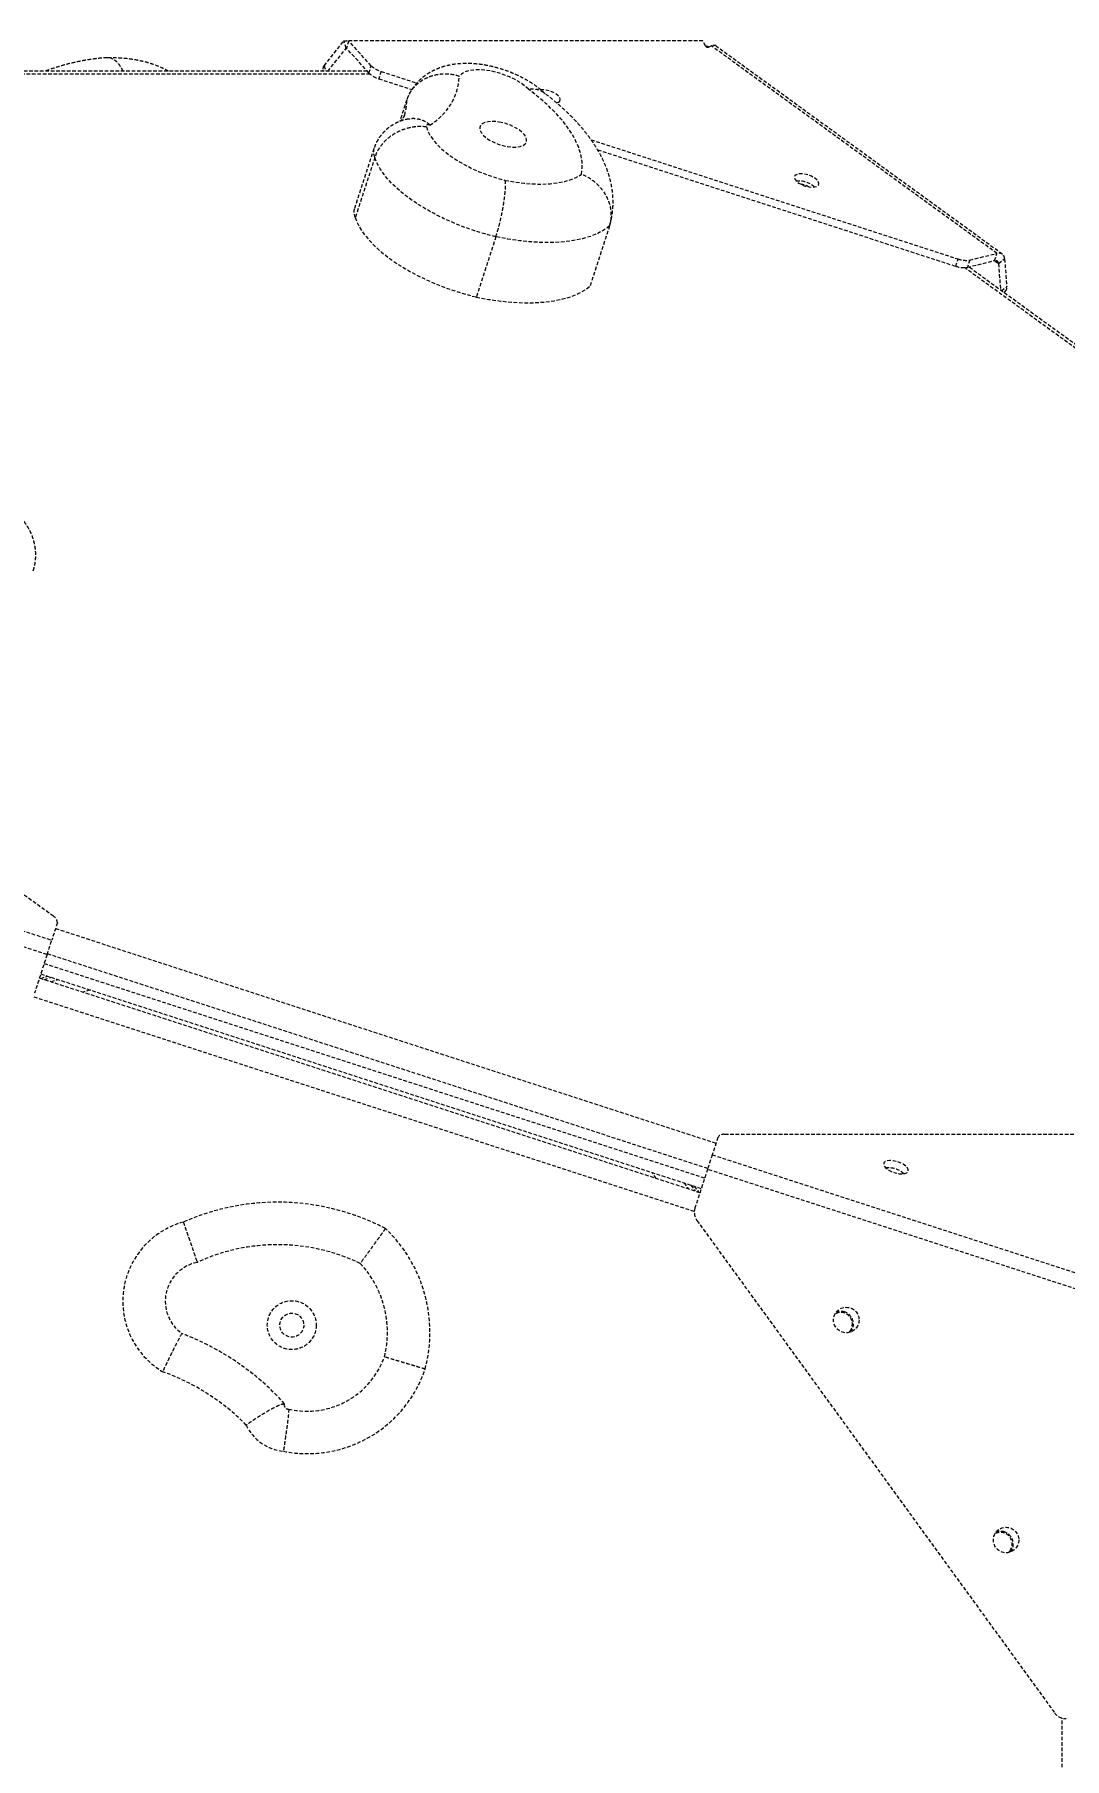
# Model space of a CAD drawing. Header units: millimetres. Extents: x -6061 to 5100, y -3651 to 3328.
# Drawn here: x -1361 to -997, y 370 to 979 of the extents above; entities that cross this region are included whole.
import ezdxf

# ---------------------------------------------------------------- set-up
doc = ezdxf.new("R2010")
doc.units = ezdxf.units.MM
doc.linetypes.add('HIDDEN', pattern=[1.905, 1.27, -0.635])
for name, color, linetype in [('DIKOM_ОБЪЕКТ', 7, 'Continuous'), ('DIKOM_РАЗМЕР_ЗОНА', 7, 'Continuous'), ('DIKOM_РАЗМЕР_ОБЪЕКТА', 7, 'Continuous')]:
    doc.layers.add(name, color=color, linetype=linetype)
doc.styles.add('style1', font='arialbd.ttf', dxfattribs={"width": 0.8})
doc.dimstyles.new('1-50', dxfattribs={"dimtxt": 300, "dimasz": 200, "dimexe": 100, "dimexo": 0, "dimgap": 100, "dimtad": 1, "dimtxsty": 'style1', "dimcen": 200, "dimclrd": 7, "dimclre": 7, "dimclrt": 7, "dimadec": 1, "dimazin": 2, "dimtfac": 1, "dimtmove": 0, "dimatfit": 2, "dimfxl": 0, "dimlwd": 25, "dimlwe": 18, "dimarcsym": 0})

# ---------------------------------------------------------------- blocks, each defined once
blk = doc.blocks.new('*D0')
at = {"layer": 'Defpoints', "color": 0, "transparency": 16777216}
for p in [(3244.44, 1090.08), (-2954.24, -571.35), (3244.44, -1487.03)]:
    blk.add_point(p, dxfattribs=at)
at = {"layer": 'DIKOM_РАЗМЕР_ОБЪЕКТА', "color": 7, "lineweight": 18, "transparency": 16777216}
for p, q in [((3244.44, 1090.08), (3244.44, -1587.03)), ((-2954.24, -571.35), (-2954.24, -1587.03))]:
    blk.add_line(p, q, dxfattribs=at)
at = {"layer": 'DIKOM_РАЗМЕР_ОБЪЕКТА', "color": 7, "lineweight": 25, "transparency": 16777216}
blk.add_line((-2754.24, -1487.03), (3044.44, -1487.03), dxfattribs=at)
at = {"layer": 'DIKOM_РАЗМЕР_ОБЪЕКТА', "color": 7, "transparency": 16777216}
for points in [[(-2754.24, -1453.69), (-2754.24, -1520.36), (-2954.24, -1487.03)], [(3044.44, -1453.69), (3044.44, -1520.36), (3244.44, -1487.03)]]:
    blk.add_solid(points, dxfattribs=at)
at = {"layer": 'DIKOM_РАЗМЕР_ОБЪЕКТА', "color": 7, "transparency": 16777216, "insert": (279.31, -1118.98), "char_height": 300, "attachment_point": 5, "style": 'style1'}
blk.add_mtext('{\\fArial|b0|i0|c204|p34;\\H1.75x;6200}', dxfattribs=at)
blk = doc.blocks.new('*D1')
at = {"layer": 'Defpoints', "color": 0, "transparency": 16777216}
for p in [(2324.34, 3327.92), (-5419.16, -2822.08), (-1808.64, -2822.08)]:
    blk.add_point(p, dxfattribs=at)
at = {"layer": 'DIKOM_РАЗМЕР_ЗОНА', "color": 7, "lineweight": 18, "transparency": 16777216}
for p, q in [((2324.34, 3327.92), (-5519.16, 3327.92)), ((-1808.64, -2822.08), (-5519.16, -2822.08))]:
    blk.add_line(p, q, dxfattribs=at)
at = {"layer": 'DIKOM_РАЗМЕР_ЗОНА', "color": 7, "lineweight": 25, "transparency": 16777216}
blk.add_line((-5419.16, 3127.92), (-5419.16, -2622.08), dxfattribs=at)
at = {"layer": 'DIKOM_РАЗМЕР_ЗОНА', "color": 7, "transparency": 16777216}
for points in [[(-5452.49, 3127.92), (-5385.83, 3127.92), (-5419.16, 3327.92)], [(-5452.49, -2622.08), (-5385.83, -2622.08), (-5419.16, -2822.08)]]:
    blk.add_solid(points, dxfattribs=at)
at = {"layer": 'DIKOM_РАЗМЕР_ЗОНА', "color": 7, "transparency": 16777216, "insert": (-5787.21, -178.18), "char_height": 300, "attachment_point": 5, "rotation": 90, "style": 'style1'}
blk.add_mtext('{\\fArial|b0|i0|c204|p34;\\H1.75x;6150}', dxfattribs=at)
blk = doc.blocks.new('*D2')
at = {"layer": 'Defpoints', "color": 0, "transparency": 16777216}
for p in [(5097.78, 1174.32), (-4808.91, -571.39), (5097.78, -3550.63)]:
    blk.add_point(p, dxfattribs=at)
at = {"layer": 'DIKOM_РАЗМЕР_ЗОНА', "color": 7, "lineweight": 18, "transparency": 16777216}
for p, q in [((5097.78, 1174.32), (5097.78, -3650.63)), ((-4808.91, -571.39), (-4808.91, -3650.63))]:
    blk.add_line(p, q, dxfattribs=at)
at = {"layer": 'DIKOM_РАЗМЕР_ЗОНА', "color": 7, "lineweight": 25, "transparency": 16777216}
blk.add_line((-4608.91, -3550.63), (4897.78, -3550.63), dxfattribs=at)
at = {"layer": 'DIKOM_РАЗМЕР_ЗОНА', "color": 7, "transparency": 16777216}
for points in [[(-4608.91, -3517.3), (-4608.91, -3583.96), (-4808.91, -3550.63)], [(4897.78, -3517.3), (4897.78, -3583.96), (5097.78, -3550.63)]]:
    blk.add_solid(points, dxfattribs=at)
at = {"layer": 'DIKOM_РАЗМЕР_ЗОНА', "color": 7, "transparency": 16777216, "insert": (864.15, -3182.58), "char_height": 300, "attachment_point": 5, "style": 'style1'}
blk.add_mtext('{\\fArial|b0|i0|c204|p34;\\H1.75x;9900}', dxfattribs=at)
blk = doc.blocks.new('*D3')
at = {"layer": 'Defpoints', "color": 0, "transparency": 16777216}
for p in [(-3174.2, 1527.92), (2804.07, 1527.92), (-2373.39, -1022.08)]:
    blk.add_point(p, dxfattribs=at)
at = {"layer": 'DIKOM_РАЗМЕР_ОБЪЕКТА', "color": 7, "lineweight": 18, "transparency": 16777216}
for p, q in [((2804.07, 1527.92), (-3274.2, 1527.92)), ((-2373.39, -1022.08), (-3274.2, -1022.08))]:
    blk.add_line(p, q, dxfattribs=at)
at = {"layer": 'DIKOM_РАЗМЕР_ОБЪЕКТА', "color": 7, "lineweight": 25, "transparency": 16777216}
blk.add_line((-3174.2, -822.08), (-3174.2, 1327.92), dxfattribs=at)
at = {"layer": 'DIKOM_РАЗМЕР_ОБЪЕКТА', "color": 7, "transparency": 16777216}
for points in [[(-3207.54, 1327.92), (-3140.87, 1327.92), (-3174.2, 1527.92)], [(-3207.54, -822.08), (-3140.87, -822.08), (-3174.2, -1022.08)]]:
    blk.add_solid(points, dxfattribs=at)
at = {"layer": 'DIKOM_РАЗМЕР_ОБЪЕКТА', "color": 7, "transparency": 16777216, "insert": (-3542.25, 166.98), "char_height": 300, "attachment_point": 5, "rotation": 90, "style": 'style1'}
blk.add_mtext('{\\fArial|b0|i0|c204|p34;\\H1.75x;2550}', dxfattribs=at)

msp = doc.modelspace()

# ---------------------------------------------------------------- linework, layer by layer
at = {"layer": 'DIKOM_ОБЪЕКТ', "color": 7, "linetype": 'HIDDEN', "lineweight": 15}
for p, q in [((-1258.427, 967.901), (-1251.457, 976.668)), ((-1257.089, 965.988), (-1250.627, 974.117)), ((-1251.457, 976.668), (-1249.745, 976.669)), ((-1250.627, 974.117), (-1251.457, 976.668)), ((-1250.627, 974.117), (-1250.575, 974.117)), ((-1249.745, 976.669), (-1250.575, 974.117)), ((-1242.629, 965.35), (-1250.575, 974.117)), ((-1124.72, 976.673), (-1249.745, 976.669)), ((-1241.8, 967.902), (-1249.745, 976.669)), ((-1123.787, 974.898), (-1124.72, 976.673)), ((-1121.709, 974.912), (-1122.551, 974.496)), ((-1020.848, 901.635), (-1121.709, 974.912)), ((-1018.98, 901.385), (-1120.066, 974.826)), ((-1242.208, 964.943), (-1451.121, 964.943)), ((-1243.208, 965.988), (-1450.782, 965.988)), ((-1258.854, 966.446), (-1258.706, 965.988)), ((-1258.427, 967.901), (-1257.805, 965.988)), ((-1242.629, 965.35), (-1241.8, 967.902)), ((-1238.317, 965.866), (-1239.146, 963.314)), ((-1239.146, 963.314), (-1227.45, 959.514)), ((-1238.317, 965.866), (-1225.734, 961.778)), ((-1229.276, 955.862), (-1231.76, 948.217)), ((-1240.864, 938.648), (-1247.773, 917.382)), ((-1164.194, 941.783), (-1034.599, 899.678)), ((-1161.86, 938.204), (-1035.428, 897.126)), ((-1240.54, 935.587), (-1247.449, 914.32)), ((-1197.808, 907.496), (-1204.718, 886.23)), ((-1157.633, 911.345), (-1164.543, 890.079)), ((-1030.467, 899.305), (-1020.848, 901.635)), ((-1021.677, 899.083), (-1020.848, 901.635)), ((-1035.428, 897.126), (-1034.599, 899.678)), ((-863.436, 773.932), (-1032.312, 896.627)), ((-1030.467, 899.305), (-1031.297, 896.753)), ((-1031.297, 896.753), (-1021.677, 899.083)), ((-863.096, 774.977), (-1030.854, 896.86)), ((-1021.677, 899.083), (-1020.335, 898.108)), ((-1020.335, 898.108), (-1018.165, 899.685)), ((-1020.335, 898.108), (-1019.614, 888.694)), ((-1018.165, 899.685), (-1017.409, 889.816)), ((-1019.283, 888.454), (-1017.409, 889.816)), ((-1018.471, 887.864), (-1017.911, 888.271)), ((-1354.041, 667.602), (-1501.455, 774.691)), ((-1494.005, 704.431), (-1354.621, 659.146)), ((-1356.28, 654.042), (-1495.663, 699.326)), ((-1352.64, 665.245), (-1354.621, 659.146)), ((-1353.288, 663.25), (-1120.067, 587.472)), ((-1356.28, 654.042), (-1360.711, 640.404)), ((-1122.969, 578.54), (-1356.19, 654.318)), ((-1358.954, 645.812), (-1125.733, 570.034)), ((-1358.491, 647.235), (-1125.271, 571.457)), ((-1358.461, 645.652), (-1356.039, 646.439)), ((-1357.295, 650.916), (-1124.075, 575.138)), ((-1357.266, 645.263), (-1354.843, 646.05)), ((-1127.729, 563.322), (-1361.284, 639.208)), ((-1354.843, 644.476), (-1352.421, 645.263)), ((-1341.095, 641.583), (-1343.517, 640.796)), ((-934.694, 590.539), (-1116.899, 590.55)), ((-1119.418, 589.467), (-1121.4, 583.368)), ((-1121.4, 583.368), (-982.019, 538.076)), ((-1141.17, 575.049), (-1142.667, 577.11)), ((-1131.34, 573.43), (-1129.843, 571.369)), ((-1128.918, 572.643), (-1127.421, 570.582)), ((-1127.722, 572.254), (-1126.225, 570.194)), ((-1123.059, 578.264), (-1127.49, 564.626)), ((-983.678, 532.972), (-1123.059, 578.264)), ((-1126.78, 560.142), (-1000.517, 386.339)), ((-1072.7, 521.154), (-1073.194, 520.589)), ((-1016.271, 443.49), (-1016.77, 442.922)), ((-997.786, 138.489), (-997.786, 384.454))]:
    msp.add_line(p, q, dxfattribs=at)
at = {"layer": 'DIKOM_ОБЪЕКТ', "color": 7, "linetype": 'HIDDEN', "lineweight": 15, "flags": 128}
for points in [[(-1186.277, 959.583), (-1187.593, 960.788), (-1189.187, 961.947), (-1191.017, 963.028), (-1193.031, 964.002), (-1195.174, 964.841), (-1197.388, 965.523), (-1199.612, 966.03), (-1201.785, 966.347), (-1203.848, 966.465), (-1205.744, 966.382), (-1207.421, 966.099), (-1208.834, 965.625), (-1209.943, 964.972), (-1210.719, 964.158)], [(-1167.551, 929.594), (-1167.276, 931.827), (-1167.35, 934.152), (-1167.772, 936.557), (-1168.54, 939.029), (-1169.651, 941.554), (-1171.097, 944.12), (-1172.871, 946.713), (-1174.965, 949.317), (-1177.366, 951.921), (-1180.061, 954.509), (-1183.037, 957.068), (-1186.277, 959.583)], [(-1175.188, 955.455), (-1175.044, 956.011), (-1175.25, 956.651), (-1175.789, 957.324), (-1176.619, 957.975), (-1177.67, 958.552), (-1178.86, 959.009), (-1180.091, 959.307), (-1181.262, 959.423), (-1181.989, 959.391)], [(-1176.36, 954.788), (-1175.671, 955.03), (-1175.188, 955.455)], [(-1221.111, 946.982), (-1221.457, 947.051), (-1221.781, 947.072), (-1222.061, 947.043), (-1222.278, 946.965), (-1222.416, 946.846), (-1222.465, 946.691), (-1222.424, 946.513), (-1222.294, 946.323)], [(-1222.294, 946.323), (-1221.741, 944.7), (-1220.85, 943.03), (-1219.63, 941.334), (-1218.099, 939.633), (-1216.274, 937.949), (-1214.179, 936.302), (-1211.84, 934.713), (-1209.286, 933.203), (-1206.55, 931.79), (-1203.665, 930.491), (-1200.669, 929.324), (-1197.597, 928.303), (-1194.49, 927.44)], [(-1195.96, 947.901), (-1197.607, 948.165), (-1199.155, 948.247), (-1200.542, 948.143), (-1201.711, 947.858), (-1202.613, 947.403), (-1203.212, 946.797), (-1203.484, 946.065), (-1203.417, 945.236), (-1203.014, 944.345), (-1202.291, 943.428), (-1201.279, 942.522), (-1200.017, 941.666), (-1198.559, 940.893), (-1196.964, 940.235), (-1195.297, 939.72), (-1193.627, 939.369), (-1192.021, 939.195), (-1190.546, 939.206), (-1189.261, 939.401), (-1188.22, 939.773), (-1187.465, 940.307), (-1187.028, 940.979), (-1186.925, 941.764), (-1187.161, 942.628), (-1187.727, 943.537), (-1188.599, 944.453), (-1189.742, 945.338), (-1191.108, 946.157), (-1192.643, 946.876), (-1194.282, 947.465), (-1195.96, 947.901)], [(-1197.808, 907.496), (-1201.599, 908.497), (-1205.367, 909.657), (-1209.083, 910.967), (-1212.717, 912.416), (-1216.239, 913.992), (-1219.62, 915.683), (-1222.834, 917.475), (-1225.855, 919.353), (-1228.658, 921.303), (-1231.22, 923.308), (-1233.521, 925.353), (-1235.542, 927.421), (-1237.267, 929.495), (-1238.682, 931.558), (-1239.776, 933.594), (-1240.54, 935.587)], [(-1194.49, 927.44), (-1191.117, 926.837), (-1187.814, 926.412), (-1184.614, 926.171), (-1181.547, 926.116), (-1178.646, 926.248), (-1175.938, 926.565), (-1173.451, 927.064), (-1171.21, 927.739), (-1169.237, 928.586), (-1167.551, 929.594)], [(-1083.886, 925.792), (-1083.741, 926.347), (-1083.947, 926.987), (-1084.487, 927.66), (-1085.316, 928.311), (-1086.369, 928.889), (-1087.558, 929.345), (-1088.788, 929.643), (-1089.961, 929.759), (-1090.979, 929.683), (-1091.761, 929.422), (-1092.244, 928.997), (-1092.388, 928.442), (-1092.182, 927.802), (-1091.643, 927.129), (-1090.813, 926.477), (-1089.761, 925.9), (-1088.572, 925.444), (-1087.341, 925.145), (-1086.169, 925.03), (-1085.151, 925.105), (-1084.369, 925.366), (-1083.886, 925.792)], [(-1247.449, 914.32), (-1246.686, 912.328), (-1245.592, 910.292), (-1244.177, 908.228), (-1242.452, 906.155), (-1240.431, 904.087), (-1238.13, 902.042), (-1235.567, 900.037), (-1232.765, 898.087), (-1229.744, 896.209), (-1226.53, 894.417), (-1223.149, 892.726), (-1219.627, 891.15), (-1215.993, 889.701), (-1212.277, 888.391), (-1208.509, 887.231), (-1204.718, 886.23)], [(-1157.633, 911.345), (-1159.532, 909.941), (-1161.771, 908.713), (-1164.332, 907.671), (-1167.194, 906.823), (-1170.336, 906.176), (-1173.732, 905.735), (-1177.354, 905.504), (-1181.174, 905.484), (-1185.162, 905.676), (-1189.286, 906.077), (-1193.512, 906.685), (-1197.808, 907.496)], [(-1204.718, 886.23), (-1200.422, 885.419), (-1196.196, 884.811), (-1192.072, 884.409), (-1188.084, 884.218), (-1184.264, 884.238), (-1180.641, 884.469), (-1177.246, 884.91), (-1174.104, 885.557), (-1171.241, 886.405), (-1168.68, 887.447), (-1166.442, 888.675), (-1164.543, 890.079)], [(-1356.28, 654.042), (-1356.024, 654.829), (-1355.773, 655.602), (-1355.532, 656.344), (-1355.305, 657.042), (-1355.097, 657.683), (-1354.911, 658.255), (-1354.752, 658.745), (-1354.621, 659.146)], [(-1121.4, 583.368), (-1121.53, 582.967), (-1121.69, 582.477), (-1121.875, 581.905), (-1122.084, 581.264), (-1122.311, 580.566), (-1122.552, 579.824), (-1122.803, 579.051), (-1123.059, 578.264)], [(-1060.557, 579.256), (-1059.956, 578.582), (-1059.076, 577.942), (-1057.989, 577.385), (-1056.783, 576.958), (-1055.556, 576.695), (-1054.408, 576.617), (-1053.431, 576.73), (-1052.704, 577.026), (-1052.287, 577.481), (-1052.212, 578.057), (-1052.487, 578.707), (-1053.089, 579.381), (-1053.969, 580.021), (-1055.056, 580.578), (-1056.261, 581.005), (-1057.488, 581.268), (-1058.637, 581.346), (-1059.614, 581.233), (-1060.341, 580.937), (-1060.758, 580.482), (-1060.832, 579.906), (-1060.557, 579.256)], [(-1054.122, 576.629), (-1054.15, 576.853), (-1054.22, 577.08)]]:
    msp.add_lwpolyline(points, dxfattribs=at)
at = {"layer": 'DIKOM_ОБЪЕКТ', "color": 7, "linetype": 'HIDDEN', "lineweight": 15}
for centre, radius in [((-1269.864, 523.224), 8.627), ((-1269.864, 523.224), 4.225), ((-1074.062, 525.005), 4.5), ((-1017.638, 447.337), 4.5)]:
    msp.add_circle(centre, radius, dxfattribs=at)
for centre, radius, start, end in [((-1257.314, 966.784), 1.577, 134.868455, 192.371017), ((-1236.834, 971.267), 8.282, 225.589874, 253.785631), ((-1236.005, 973.819), 8.282, 225.589874, 253.785631), ((-1231.799, 965.18), 21.105, 300.42698, 357.225337), ((-1245.636, 955.541), 16.363, 342.11348, 1.124998), ((-1236.988, 937.51), 4.039, 163.642681, 208.440831), ((-1090.795, 918.991), 8.21, 47.886473, 96.11266), ((-1091.632, 916.432), 9.765, 62.800054, 81.165153), ((-1243.896, 916.244), 4.041, 163.651176, 208.431869), ((-1020.177, 899.737), 2.013, 358.536716, 109.458194), ((-1032.659, 904.729), 8.091, 249.982218, 279.692571), ((-1031.83, 907.28), 8.09, 249.980894, 279.693895), ((-1021.342, 898.134), 1.007, 358.534254, 109.455814), ((-1019.025, 889.487), 1.649, 312.477078, 11.503805), ((-1355.104, 665.375), 2.468, 356.983172, 64.485142), ((-1117.349, 588.124), 2.467, 79.513398, 147.027046), ((-1059.272, 570.52), 8.266, 48.062369, 95.934635), ((-1274.861, 483.934), 82.689, 62.586998, 113.757625), ((-1122.735, 563.08), 5, 161.998453, 215.997497), ((-1300.52, 531.638), 29.006, 105.298895, 238.973285), ((-1271.614, 520.704), 50.545, 345.065466, 46.451808), ((-1274.861, 483.934), 67.689, 64.461547, 114.821662), ((-1300.52, 531.638), 14.006, 101.348724, 234.236216), ((-1271.614, 520.704), 35.545, 345.871205, 43.142813), ((-1076.035, 523.581), 4.125, 323.965252, 118.129821), ((-1076.035, 523.581), 4.5, 72, 110.136422), ((-1076.035, 523.581), 4.5, 321.514206, 72), ((-1342.049, 432.61), 93.79, 42.076241, 69.175297), ((-1264.366, 521.746), 28.904, 256.892468, 340.352499), ((-1342.049, 432.61), 78.79, 44.590804, 70.285703), ((-1264.366, 521.746), 43.904, 258.911667, 341.311209), ((-1271.145, 494.959), 1.382, 158.732981, 279.325061), ((-1271.145, 494.959), 16.382, 205.432266, 264.167272), ((-1019.608, 445.915), 4.125, 324, 118.17499), ((-1019.608, 445.915), 4.5, 72, 110.163853), ((-1019.608, 445.915), 4.5, 321.486176, 72), ((-996.472, 389.278), 5, 215.997497, 269.996541)]:
    msp.add_arc(centre, radius, start, end, dxfattribs=at)
msp.add_ellipse((-1123.104, 974.898), major_axis=(0.713, -0.232), ratio=0.5627972, start_param=3.6652558, end_param=5.7596509, dxfattribs=at)
for points, knots in [([(-1123.808, 974.937), (-1123.577, 974.912), (-1123.149, 974.865), (-1122.774, 974.656), (-1122.602, 974.56)], [0, 0, 0, 0, 0.5396452, 1, 1, 1, 1]), ([(-1120.05, 974.815), (-1120.05, 974.815), (-1120.05, 975.098), (-1120.892, 975.127), (-1121.423, 974.987), (-1121.709, 974.912)], [0, 0, 0, 0, 0.0000323, 0.4608006, 1, 1, 1, 1]), ([(-1335.041, 970.724), (-1335.489, 970.699), (-1337.103, 970.61), (-1339.92, 970.306), (-1343.482, 969.75), (-1347.033, 969.012), (-1350.554, 968.101), (-1353.847, 967.102), (-1355.928, 966.336), (-1356.873, 965.988)], [0, 0, 0, 0, 0.0629535, 0.2270909, 0.3891513, 0.5496146, 0.7089925, 0.8678095, 1, 1, 1, 1]), ([(-1329.414, 965.988), (-1329.657, 966.474), (-1330.201, 967.564), (-1331.204, 968.866), (-1332.352, 969.937), (-1333.565, 970.55), (-1334.474, 970.803), (-1334.96, 970.711), (-1335.039, 970.696)], [0, 0, 0, 0, 0.16102682, 0.36109247, 0.56115364, 0.76126845, 0.96137294, 1, 1, 1, 1]), ([(-1313.427, 965.988), (-1313.433, 965.992), (-1314.24, 966.505), (-1316.018, 967.32), (-1318.795, 968.444), (-1321.835, 969.339), (-1325.104, 970.033), (-1328.575, 970.495), (-1331.846, 970.726), (-1333.987, 970.725), (-1334.88, 970.725)], [0, 0, 0, 0, 0.0008571, 0.1340788, 0.2737869, 0.42034, 0.5729267, 0.7294803, 0.8872312, 1, 1, 1, 1]), ([(-1180.388, 957.988), (-1180.463, 958.064), (-1181.191, 958.799), (-1182.737, 960.074), (-1185.079, 961.762), (-1187.612, 963.277), (-1190.265, 964.617), (-1193.002, 965.773), (-1195.803, 966.749), (-1198.657, 967.543), (-1201.559, 968.15), (-1204.506, 968.557), (-1207.507, 968.743), (-1210.446, 968.673), (-1213.247, 968.343), (-1215.827, 967.775), (-1218.216, 966.98), (-1220.413, 965.969), (-1222.422, 964.751), (-1224.239, 963.332), (-1225.857, 961.724), (-1227.298, 959.872), (-1228.267, 958.276), (-1228.711, 957.264), (-1228.819, 957.016)], [0, 0, 0, 0, 0.0059755, 0.057746, 0.1105048, 0.1632732, 0.2152328, 0.2663948, 0.3171113, 0.3678566, 0.4190254, 0.4711256, 0.5247731, 0.5805574, 0.6321887, 0.6815806, 0.7283662, 0.7730043, 0.8160949, 0.8581192, 0.8994337, 0.9402932, 0.9853931, 1, 1, 1, 1]), ([(-1210.719, 964.158), (-1210.734, 964.163), (-1211.82, 964.516), (-1213.772, 964.923), (-1216.578, 965.001), (-1219.046, 964.68), (-1221.418, 963.977), (-1223.582, 962.926), (-1225.523, 961.541), (-1227.141, 959.883), (-1228.456, 957.981), (-1229, 956.575), (-1229.276, 955.862)], [0, 0, 0, 0, 0.0020384, 0.1451408, 0.2509352, 0.3597549, 0.46508, 0.5734286, 0.6785521, 0.7867043, 0.8918277, 1, 1, 1, 1]), ([(-1180.909, 958.439), (-1181.334, 958.708), (-1182.2, 959.256), (-1183.981, 959.689), (-1185.41, 959.692), (-1186.264, 959.585), (-1186.277, 959.583)], [0, 0, 0, 0, 0.2934625, 0.5978041, 0.9939725, 1, 1, 1, 1]), ([(-1157.509, 911.794), (-1157.341, 912.417), (-1156.914, 914.005), (-1156.522, 916.624), (-1156.357, 919.622), (-1156.498, 922.648), (-1156.935, 925.693), (-1157.67, 928.759), (-1158.709, 931.846), (-1160.058, 934.954), (-1161.726, 938.08), (-1163.717, 941.214), (-1166.027, 944.338), (-1168.645, 947.431), (-1171.545, 950.467), (-1174.709, 953.424), (-1177.823, 956.084), (-1179.981, 957.715), (-1180.919, 958.425)], [0, 0, 0, 0, 0.0365979, 0.0931938, 0.1499352, 0.2072918, 0.2657072, 0.3256094, 0.3873895, 0.4513451, 0.5176128, 0.5860874, 0.6564025, 0.7279895, 0.8002349, 0.8725524, 0.9445879, 1, 1, 1, 1]), ([(-1230.074, 950.528), (-1230.096, 950.45), (-1230.173, 950.166), (-1230.404, 949.718), (-1230.884, 949.044), (-1231.26, 948.576), (-1231.561, 948.307), (-1231.562, 948.305)], [0, 0, 0, 0, 0.1251818, 0.4565515, 0.7399871, 0.9986938, 1, 1, 1, 1]), ([(-1228.567, 949.065), (-1228.912, 949.014), (-1229.931, 948.866), (-1231.568, 948.342), (-1233.443, 947.516), (-1235.195, 946.434), (-1236.794, 945.127), (-1238.212, 943.612), (-1239.405, 941.912), (-1240.307, 940.247), (-1240.675, 939.112), (-1240.828, 938.637)], [0, 0, 0, 0, 0.0617741, 0.1822199, 0.3027693, 0.4237455, 0.5452145, 0.6671118, 0.7893578, 0.9118604, 1, 1, 1, 1]), ([(-1222.294, 946.323), (-1222.306, 946.325), (-1223.334, 946.423), (-1225.242, 946.485), (-1227.982, 946.115), (-1230.423, 945.446), (-1232.75, 944.434), (-1234.903, 943.122), (-1236.812, 941.53), (-1238.426, 939.713), (-1239.722, 937.718), (-1240.267, 936.297), (-1240.54, 935.587)], [0, 0, 0, 0, 0.0016828, 0.1432362, 0.2504023, 0.3575624, 0.4646516, 0.5717342, 0.6788036, 0.7858698, 0.8929334, 1, 1, 1, 1]), ([(-1221.111, 946.982), (-1221.115, 946.986), (-1221.437, 947.327), (-1222.265, 947.953), (-1223.807, 948.703), (-1225.632, 949.168), (-1227.295, 949.298), (-1228.259, 949.107), (-1228.564, 949.047)], [0, 0, 0, 0, 0.0025482, 0.1914641, 0.3873244, 0.6320237, 0.8838873, 1, 1, 1, 1]), ([(-1197.808, 907.496), (-1197.578, 908.233), (-1197.117, 909.707), (-1196.473, 912.112), (-1195.891, 914.577), (-1195.387, 917.048), (-1194.975, 919.449), (-1194.666, 921.719), (-1194.47, 923.785), (-1194.384, 925.768), (-1194.428, 926.895), (-1194.488, 927.428), (-1194.49, 927.44)], [0, 0, 0, 0, 0.1073046, 0.2146119, 0.32192, 0.4292242, 0.53655, 0.6438749, 0.7512564, 0.8586364, 0.9966442, 1, 1, 1, 1]), ([(-1157.633, 911.345), (-1157.44, 912.072), (-1157.055, 913.525), (-1156.985, 915.834), (-1157.304, 918.157), (-1158.023, 920.446), (-1159.126, 922.629), (-1160.576, 924.659), (-1162.344, 926.47), (-1164.627, 928.215), (-1166.445, 929.159), (-1167.539, 929.589), (-1167.551, 929.594)], [0, 0, 0, 0, 0.1058244, 0.2116519, 0.3174601, 0.4232738, 0.5294671, 0.6356711, 0.7428792, 0.8500952, 0.9982784, 1, 1, 1, 1]), ([(-1361.172, 789.596), (-1361.047, 789.953), (-1360.663, 791.051), (-1360.349, 792.967), (-1360.211, 795.273), (-1360.378, 797.548), (-1360.812, 799.766), (-1361.504, 801.916), (-1362.442, 803.993), (-1363.625, 805.999), (-1365.062, 807.94), (-1366.767, 809.823), (-1368.755, 811.639), (-1371.008, 813.356), (-1373.476, 814.934), (-1376.09, 816.342), (-1378.801, 817.56), (-1380.705, 818.292), (-1381.695, 818.612), (-1381.746, 818.629)], [0, 0, 0, 0, 0.0285083, 0.0875009, 0.1454764, 0.2028293, 0.2599862, 0.317447, 0.3758104, 0.4358177, 0.4983396, 0.5642427, 0.6339702, 0.7068497, 0.7806546, 0.8535625, 0.9252602, 0.9961339, 1, 1, 1, 1]), ([(-1308.173, 559.616), (-1308.16, 559.579), (-1308.133, 559.502), (-1307.915, 558.887), (-1307.571, 557.913), (-1307.104, 556.589), (-1306.526, 554.938), (-1305.862, 553.032), (-1305.124, 550.888), (-1304.262, 548.352), (-1303.632, 546.461), (-1303.282, 545.386), (-1303.276, 545.37)], [0, 0, 0, 0, 0.1053843, 0.2138324, 0.319216, 0.4276533, 0.5331388, 0.6416675, 0.747424, 0.8562224, 0.9978494, 1, 1, 1, 1]), ([(-1236.79, 557.338), (-1236.815, 557.304), (-1236.863, 557.236), (-1237.242, 556.706), (-1237.84, 555.868), (-1238.655, 554.728), (-1239.667, 553.315), (-1240.846, 551.672), (-1242.168, 549.839), (-1243.77, 547.624), (-1244.974, 545.978), (-1245.671, 545.021), (-1245.679, 545.01)], [0, 0, 0, 0, 0.1058301, 0.2116582, 0.3174652, 0.4232778, 0.5294706, 0.6356706, 0.7428807, 0.8500976, 0.9982891, 1, 1, 1, 1]), ([(-1308.706, 520.273), (-1308.713, 520.259), (-1309.255, 519.253), (-1310.178, 517.499), (-1311.405, 515.102), (-1312.413, 513.091), (-1313.315, 511.261), (-1314.074, 509.701), (-1314.69, 508.422), (-1315.132, 507.495), (-1315.417, 506.895), (-1315.453, 506.82), (-1315.471, 506.782)], [0, 0, 0, 0, 0.0020435, 0.1451493, 0.2509393, 0.3597615, 0.4650848, 0.5734352, 0.678554, 0.7867074, 0.8918253, 1, 1, 1, 1]), ([(-1222.777, 507.678), (-1222.817, 507.69), (-1222.897, 507.714), (-1223.525, 507.904), (-1224.517, 508.204), (-1225.868, 508.612), (-1227.542, 509.118), (-1229.485, 509.706), (-1231.649, 510.361), (-1234.184, 511.129), (-1236.058, 511.697), (-1237.119, 512.02), (-1237.144, 512.027)], [0, 0, 0, 0, 0.1073085, 0.2146155, 0.3219214, 0.4292239, 0.5365507, 0.6438798, 0.7512568, 0.8586424, 0.9966447, 1, 1, 1, 1]), ([(-1272.433, 495.46), (-1272.442, 495.459), (-1273.081, 495.341), (-1274.333, 494.896), (-1276.246, 494.004), (-1278.219, 492.925), (-1280.14, 491.775), (-1281.852, 490.689), (-1283.291, 489.741), (-1284.458, 488.951), (-1285.297, 488.372), (-1285.838, 487.995), (-1285.905, 487.948), (-1285.94, 487.924)], [0, 0, 0, 0, 0.0010805, 0.0812622, 0.1643803, 0.2682297, 0.3751131, 0.4780706, 0.5839573, 0.686488, 0.7919587, 0.8944906, 1, 1, 1, 1]), ([(-1270.921, 493.595), (-1270.921, 493.582), (-1270.961, 492.456), (-1271.177, 490.489), (-1271.503, 487.833), (-1271.808, 485.594), (-1272.09, 483.585), (-1272.34, 481.854), (-1272.543, 480.459), (-1272.695, 479.434), (-1272.791, 478.786), (-1272.803, 478.703), (-1272.81, 478.661)], [0, 0, 0, 0, 0.001682, 0.1432379, 0.2503975, 0.3575611, 0.4646511, 0.5717359, 0.6788037, 0.7858672, 0.8929335, 1, 1, 1, 1])]:
    msp.add_open_spline(points, degree=3, knots=knots, dxfattribs=at)

# ---------------------------------------------------------------- dimensions: what is measured, and where the dimension line sits
at = {"layer": 'DIKOM_РАЗМЕР_ЗОНА'}
dim = msp.add_linear_dim(base=(-5419.159, -2822.077), p1=(2324.34, 3327.923), p2=(-1808.638, -2822.077), angle=90, text='{\\fArial|b0|i0|c204|p34;\\H1.75x;<>}', dimstyle='1-50', dxfattribs=at)
dim.commit()
dim.dimension.update_dxf_attribs({"geometry": '*D1', "text_midpoint": (-5419.159, -178.183), "dimtype": 160})
dim = msp.add_linear_dim(base=(5097.777, -3550.63), p1=(-4808.913, -571.389), p2=(5097.777, 1174.316), text='{\\fArial|b0|i0|c204|p34;\\H1.75x;9900}', dimstyle='1-50', dxfattribs=at)
dim.commit()
dim.dimension.update_dxf_attribs({"geometry": '*D2', "text_midpoint": (864.153, -3550.63), "dimtype": 160})
at = {"layer": 'DIKOM_РАЗМЕР_ОБЪЕКТА'}
dim = msp.add_linear_dim(base=(-3174.204, 1527.923), p1=(-2373.391, -1022.077), p2=(2804.073, 1527.923), angle=90, text='{\\fArial|b0|i0|c204|p34;\\H1.75x;<>}', dimstyle='1-50', dxfattribs=at)
dim.commit()
dim.dimension.update_dxf_attribs({"geometry": '*D3', "text_midpoint": (-3174.204, 166.976), "dimtype": 160})
dim = msp.add_linear_dim(base=(3244.443, -1487.027), p1=(-2954.235, -571.349), p2=(3244.443, 1090.082), text='{\\fArial|b0|i0|c204|p34;\\H1.75x;6200}', dimstyle='1-50', dxfattribs=at)
dim.commit()
dim.dimension.update_dxf_attribs({"geometry": '*D0', "text_midpoint": (279.308, -1487.027), "dimtype": 160})

doc.saveas('drawing.dxf')
